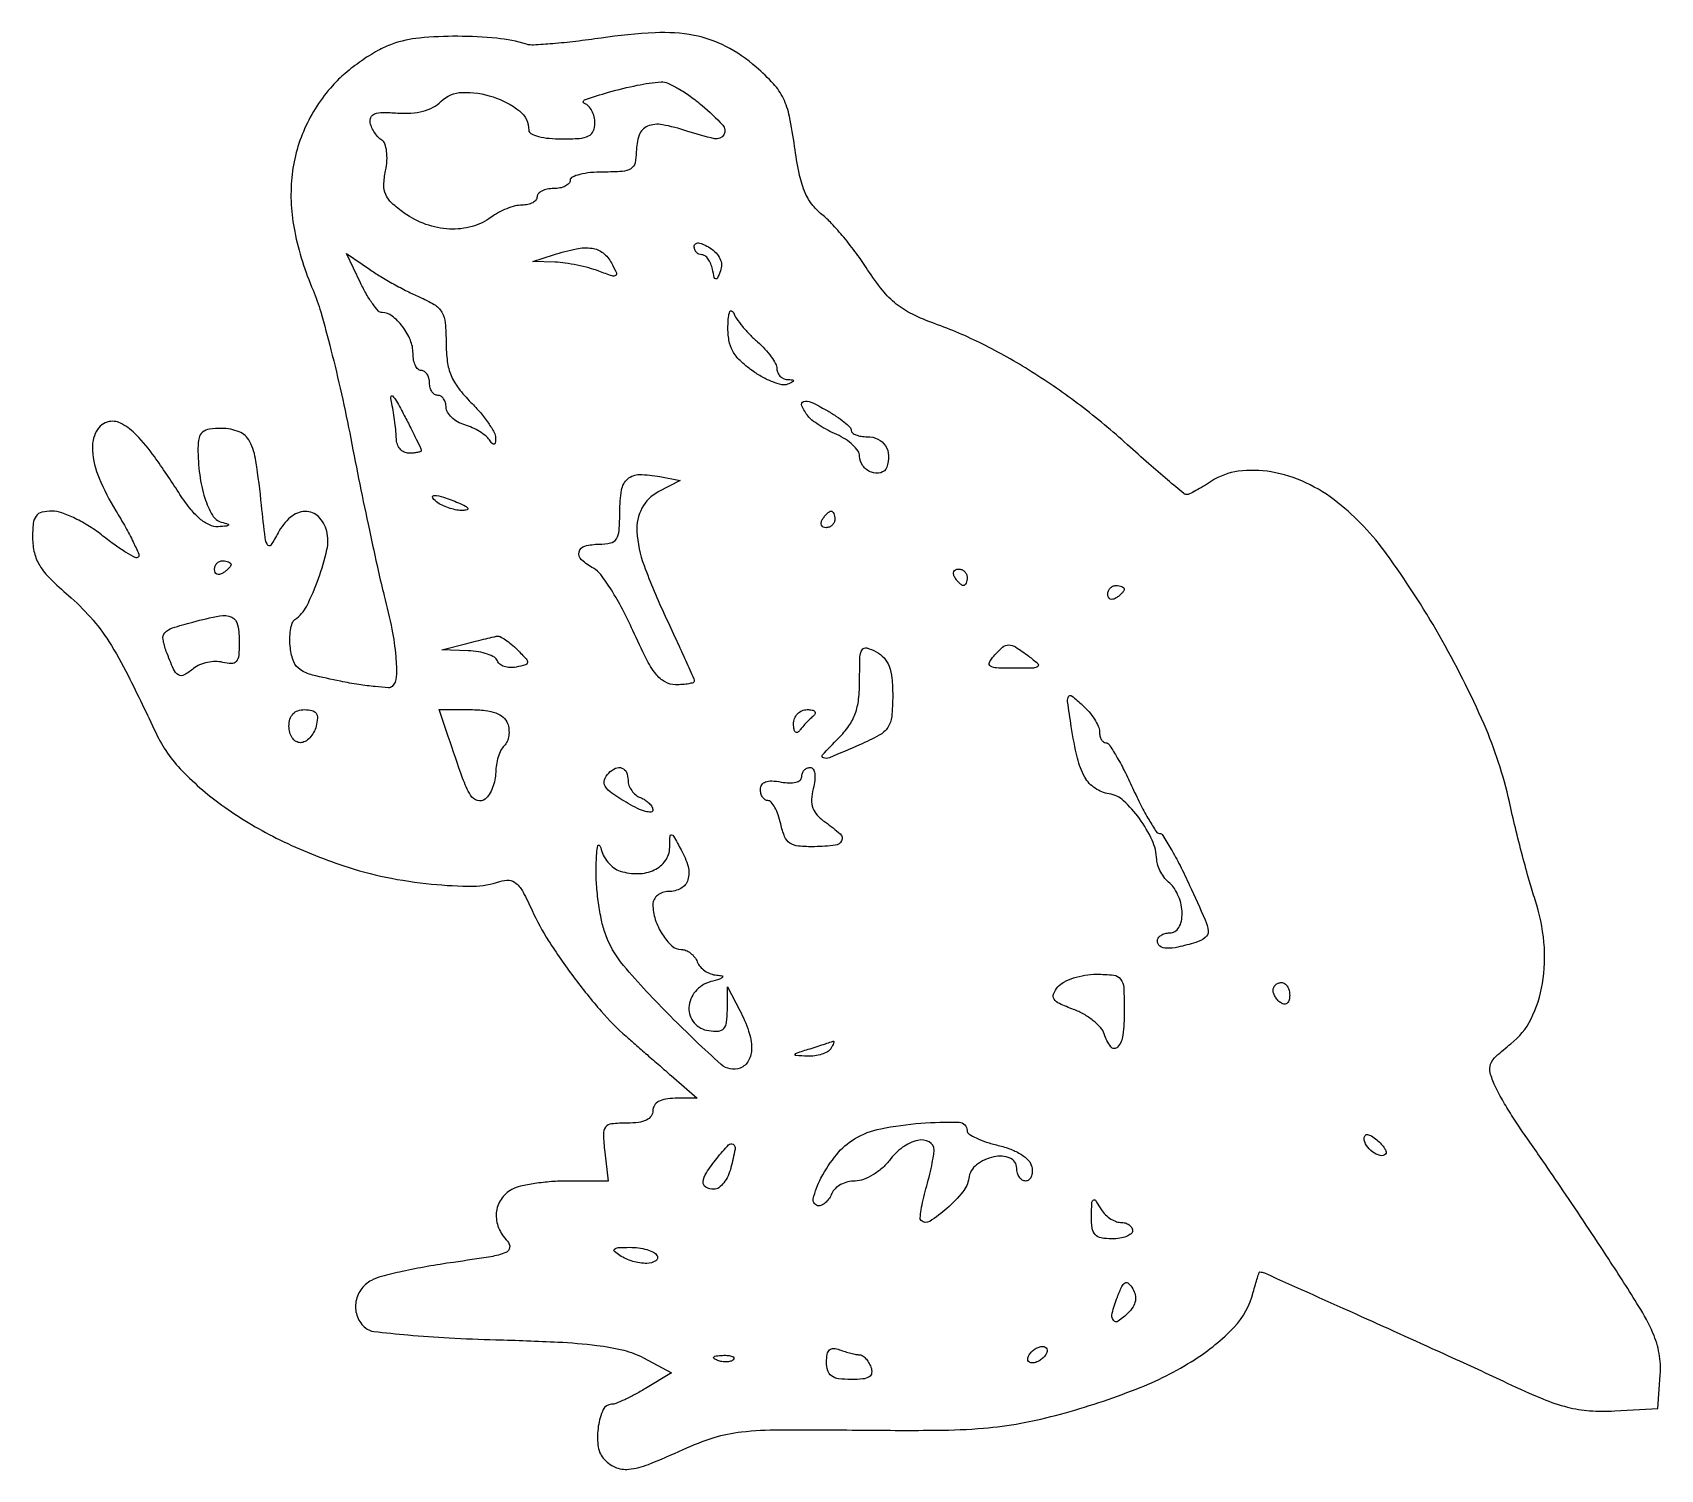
# Model space of a CAD drawing. Extents: x 0 to 197, y 0 to 174.
import ezdxf

# ---------------------------------------------------------------- set-up
doc = ezdxf.new("R2010")
doc.units = 0

msp = doc.modelspace()

# ---------------------------------------------------------------- linework, layer by layer
for points in [[(43.5, 172.480146, 0.043467), (41.733922, 171.679295, 0.023954), (39.724024, 170.417768, 0.023715), (37.793935, 168.932682, 0.034878), (36.262635, 167.438966, 0.077254), (32.894542, 162.229019, 0.081411), (31.344208, 156.335411, 0.074158), (31.692756, 149.800266, 0.050951), (33.911823, 142.705709, -0.031764), (34.845384, 140.078698, -0.007207), (36.077904, 135.510503, -0.007435), (37.347439, 130.19036, -0.007162), (38.475129, 124.768224, 0.002406), (39.564625, 119.267828, 0.002322), (40.719617, 113.712914, 0.002295), (41.781929, 108.83039, 0.008496), (42.518478, 105.765098, -0.014041), (43.445113, 101.711365, -0.027349), (43.914418, 98.427779, -0.03097), (43.97707, 95.957775, -0.189428), (43.477035, 94.810368, -0.214637), (43.046956, 94.647237, -0.009595), (41.425374, 94.776436, -0.014693), (39.459495, 95.02961, -0.009833), (37.227035, 95.42923, -0.011443), (33.848816, 96.183532, -0.085411), (32.349002, 96.84071, -0.154917), (31.575392, 97.797322, -0.064481), (31.169924, 99.427022, -0.030544), (31.108422, 100.564971, -0.037757), (31.195948, 101.622796, -0.041356), (31.403458, 102.468201, -0.162304), (31.722028, 102.891493, 0.125818), (33.145646, 104.525683, 0.030274), (34.575314, 107.853286, 0.030598), (35.593875, 111.341696, 0.117743), (35.568084, 113.584755, 0.135745), (34.576646, 115.33355, 0.20822), (32.980113, 115.961319, 0.17091), (31.177152, 115.252699, 0.09406), (29.687632, 113.373346, -0.024666), (28.821514, 111.901701, -0.552816), (28.413467, 111.910059, -0.106564), (28.123781, 112.761395, -0.002878), (27.688515, 116.706031, 0.010841), (27.013817, 122.039927, 0.082397), (26.239071, 124.442582, 0.179036), (24.98026, 125.592287, 0.096753), (22.893011, 126, 0.032619), (21.376524, 125.900961, 0.140145), (20.554527, 125.544764, 0.169222), (20.131001, 124.851094, 0.05327), (20, 123.625, 0.03164), (20.205611, 120.379007, 0.045785), (20.826828, 117.574963, 0.055163), (21.743769, 115.520255, 0.197696), (22.864755, 114.667226, -0.012259), (23.632669, 114.442547, -0.516605), (23.676965, 114.303284, -0.21375), (23.465862, 114.186886, -0.006558), (22.449413, 114.116001, -0.126428), (21.375371, 114.328149, -0.06664), (20.230429, 115.077653, -0.048753), (19.001048, 116.369397, -0.02295), (17.665993, 118.25, 0.011223), (14.724965, 122.605695, 0.039631), (12.562862, 125.195883, 0.067639), (10.811872, 126.557482, 0.180247), (9.276241, 126.819827, 0.230733), (7.71327, 125.653725, 0.13812), (7.239044, 123.335454, 0.081218), (8.037765, 119.996604, 0.038697), (10.060423, 116.056223, -0.009853), (11.243217, 114.046251, -0.01571), (12.165222, 112.278572, -0.009639), (12.840402, 110.80668, -0.308295), (12.770342, 110.437008, -0.327037), (12.424549, 110.383596, -0.01528), (11.329783, 110.995175, -0.020278), (10.002959, 111.865527, -0.012599), (8.516249, 112.987087, 0.027185), (6.891234, 114.140207, 0.026879), (5.14469, 115.114957, 0.027903), (3.52735, 115.797816, 0.086141), (2.362495, 116, 0.056461), (1.117013, 115.858907, 0.181098), (0.43173, 115.406083, 0.132607), (0.089102, 114.509142, 0.025309), (0, 112.749992, 0.060584), (0.219748, 110.943078, 0.079085), (0.867058, 109.411545, 0.0581), (2.125815, 107.835036, 0.018741), (4.3301, 105.808311, -0.035477), (7.0173, 103.166383, -0.039057), (9.210756, 100.250249, -0.025605), (11.546678, 96.128739, -0.006376), (14.92971, 89.155148, 0.083446), (18.077723, 84.606894, 0.04592), (23.23655, 80.198817, 0.040745), (29.908321, 76.254993, 0.032602), (37.641964, 73.100964, 0.030264), (42.728142, 71.739484, 0.025374), (48.250226, 70.903179, 0.025397), (53.263578, 70.658402, 0.084669), (56.5, 71.217059, -0.104243), (57.609061, 71.364458, -0.165545), (58.481437, 70.991792, -0.087567), (59.310241, 69.933261, -0.016358), (60.402067, 67.712116, 0.036377), (62.389684, 64.046675, 0.017939), (65.407778, 59.686556, 0.017945), (68.748957, 55.531358, 0.034477), (71.760062, 52.5, 0.000361), (72.85686, 51.539777, 0.000162), (74.299221, 50.279688, 0.000161), (75.82427, 48.949095, 0.000219), (77.200709, 47.75), (80.360217, 45), (77.680108, 45, 0.04138), (76.536802, 44.905217, 0.086418), (75.696685, 44.61008, 0.122136), (75.186591, 44.131713, 0.144599), (75, 43.5, -0.154739), (74.792633, 42.845988, -0.127494), (74.231766, 42.370602, -0.081064), (73.274131, 42.087228, -0.031492), (71.890594, 42, 0.024893), (70.012173, 41.906421, 0.206363), (69.282305, 41.501448, 0.17753), (69.015073, 40.655039, 0.017662), (69.189793, 38.5), (69.598399, 35), (64.733458, 35, 0.018984), (62.729054, 34.923871, 0.018793), (60.729405, 34.695915, 0.019034), (58.998442, 34.364536, 0.066141), (57.934259, 33.964816, 0.124411), (56.639568, 32.785147, 0.126454), (56.07075, 31.13914, 0.118061), (56.350995, 29.332368, 0.099446), (57.426094, 27.716763, -0.235644), (57.683955, 26.945246, -0.270834), (57.207929, 26.343494, -0.052948), (55.400569, 25.849608, -0.005117), (50.898805, 25.165913, 0.00873), (47.709126, 24.657884, 0.010209), (44.702244, 24.061424, 0.009267), (42.188036, 23.460066, 0.059593), (40.972711, 22.985395, 0.118852), (39.684203, 21.836943, 0.120919), (39.070933, 20.234648, 0.124378), (39.276567, 18.565935, 0.130168), (40.25, 17.227971, 0.144006), (41.250024, 16.808824, 0.005258), (45.392187, 16.391826, 0.009228), (50.353442, 16.037182, 0.006305), (56, 15.809532, -0.004995), (63.517115, 15.526201, -0.018618), (68.233259, 15.124858, -0.029656), (71.476929, 14.529844, -0.062067), (73.870162, 13.616188), (77.240323, 11.824364), (74.095992, 9.912182, -0.012393), (72.82198, 9.18003, -0.015131), (71.594254, 8.561703, -0.013679), (70.541917, 8.105654, -0.095686), (69.994882, 8, 0.294897), (68.99789, 7.355973, 0.068547), (68.405937, 5.349207, 0.063374), (68.35224, 3.05351, 0.148459), (69.010777, 1.487014, 0.113442), (70.422735, 0.408831, 0.134307), (72.075757, 0.143392, 0.067946), (74.466928, 0.737383, 0.012459), (78.662595, 2.531507, -0.030382), (82.403259, 3.974866, -0.049943), (85.719712, 4.673797, -0.026491), (90.330697, 4.927359, -0.003314), (100.348518, 4.880655, 0.004822), (109.353117, 4.865834, 0.018207), (114.985347, 5.116114, 0.026016), (119.483984, 5.717242, 0.020217), (124.297514, 6.820388, 0.026499), (133.450421, 9.840362, 0.047981), (140.485443, 13.392459, 0.062014), (145.284796, 17.332048, 0.129133), (147.600014, 21.542465, -0.006842), (147.850227, 22.484602, -0.011061), (148.091684, 23.278099, -0.004943), (148.314407, 23.933899, -0.31854), (148.407635, 24, -0.10585), (148.938612, 23.886318, -0.000096), (160.636224, 18.63408, -0.001136), (171.17425, 13.871271, -0.00347), (178.294247, 10.573982, 0.011421), (182.587643, 8.668013, 0.035257), (185.595116, 7.656424, 0.045744), (188.258069, 7.219672, 0.032222), (191.294247, 7.199275), (196.5, 7.5), (196.797668, 11.54882, 0.061111), (196.671352, 14.141421, 0.061948), (195.921399, 16.613968, 0.034222), (194.213454, 19.842039, 0.006239), (190.575329, 25.54882, 0.001689), (187.856624, 29.667839, 0.001632), (185.079503, 33.815178, 0.001612), (182.611064, 37.450293, 0.005997), (181.021889, 39.715616, -0.009333), (179.773405, 41.520792, -0.008087), (178.530553, 43.458808, -0.008163), (177.46179, 45.250963, -0.023475), (176.800461, 46.538596, -0.0416), (176.240715, 48.099232, -0.158088), (176.294227, 49.120279, -0.117345), (176.956253, 50.088867, -0.018392), (178.736515, 51.590895, 0.112531), (181.176166, 54.591642, 0.073006), (182.557774, 58.864194, 0.065036), (182.743491, 63.865836, 0.056618), (181.671221, 69, -0.011128), (180.987893, 71.23471, -0.004392), (180.143453, 74.337596, -0.004344), (179.289371, 77.707164, -0.005421), (178.557442, 80.851389, 0.048754), (175.497263, 90.233177, 0.026945), (170.069214, 101.009365, 0.026816), (163.71634, 110.831727, 0.06663), (157.825116, 117.020299, 0.060066), (153.952101, 119.432102, 0.067061), (149.756609, 120.743949, 0.074716), (145.783466, 120.823311, 0.113194), (142.554771, 119.627845, -0.008806), (141.565616, 119.004342, -0.011904), (140.648805, 118.478179, -0.008992), (139.871538, 118.074295, -0.115823), (139.555113, 118, -0.174704), (139.209377, 118.124606, -0.001872), (137.236098, 119.771806, -0.005633), (134.972494, 121.719739, -0.003601), (132.384138, 124.031681, 0.02114), (126.705258, 128.756782, 0.022789), (120.784152, 132.861199, 0.023948), (114.832438, 136.211315, 0.03089), (109.063309, 138.67111, -0.028683), (106.386124, 139.798659, -0.055673), (104.431277, 141.043954, -0.053982), (102.761667, 142.716554, -0.025428), (100.971345, 145.193826, 0.015547), (99.615872, 147.149643, 0.013633), (98.082868, 149.107053, 0.013831), (96.601323, 150.798559, 0.039344), (95.450779, 151.860057, -0.066636), (94.212145, 153.13436, -0.064093), (93.33293, 154.705743, -0.045742), (92.683318, 156.877172, -0.01584), (92.13708, 160.10594, 0.016557), (91.51843, 163.73111, 0.062356), (90.780136, 165.910084, 0.073216), (89.591237, 167.65759, 0.028608), (87.490603, 169.694566, 0.057506), (83.819543, 172.194918, 0.074717), (79.979612, 173.52688, 0.059257), (75.260451, 173.840467, 0.02304), (68.738263, 173.198602, -0.006544), (65.675041, 172.794752, -0.008818), (62.892796, 172.514586, -0.006393), (60.568846, 172.351789, -0.089074), (59.738263, 172.452385, 0.050037), (56.125914, 173.177934, 0.024133), (51.406964, 173.413921, 0.023933), (46.773807, 173.199961, 0.061288)], [(80.958493, 165.03948, -0.025154), (83.451839, 162.681566, -0.337981), (83.582836, 161.507923, -0.323632), (82.470714, 161.032329, -0.024229), (79.111545, 161.963187, 0.034081), (76.149991, 162.72141, 0.144469), (74.349359, 162.532648, 0.213965), (73.344509, 161.470786, 0.08426), (73, 159.440983, -0.05793), (72.843782, 158.097182, -0.200477), (72.340329, 157.402561, -0.12133), (71.304712, 157.074885, -0.016242), (69, 157, 0.023598), (67.467056, 156.92761, 0.037669), (66.175, 156.70625, 0.04382), (65.251055, 156.387127, 0.295869), (65, 156, -0.191087), (64.848523, 155.618118, -0.088204), (64.4125, 155.29375, -0.068025), (63.765418, 155.073693, -0.048028), (63, 155, 0.048028), (62.234582, 154.926307, 0.068025), (61.5875, 154.70625, 0.088204), (61.151477, 154.381882, 0.191087), (61, 154, -0.175567), (60.861745, 153.618398, -0.092916), (60.468644, 153.29375, -0.073113), (59.883168, 153.074011, -0.053321), (59.19113, 153, 0.062488), (58.358927, 152.895586, 0.030896), (57.343408, 152.568717, 0.030083), (56.317028, 152.093864, 0.038541), (55.44113, 151.531803, -0.09637), (53.143546, 150.406566, -0.078157), (50.410738, 150.112295, -0.073464), (47.56359, 150.675806, -0.069289), (44.938175, 152.044023, -0.030573), (43.437826, 153.257055, -0.103585), (42.706687, 154.274001, -0.113502), (42.480438, 155.444965, -0.040578), (42.679048, 157.145241, 0.033022), (42.844394, 158.396575, 0.046745), (42.812881, 159.519017, 0.056071), (42.605131, 160.392453, 0.169517), (42.225422, 160.860681, -0.068391), (41.793357, 161.217384, -0.039423), (41.37623, 161.749027, -0.038599), (41.03486, 162.360296, -0.051796), (40.830179, 162.96049, -0.167994), (40.900976, 163.61518, -0.199165), (41.358449, 164.030395, -0.086416), (42.348867, 164.201859, -0.018119), (44.113697, 164.136152, 0.03484), (45.755637, 164.129917, 0.047622), (47.214605, 164.366901, 0.054284), (48.436426, 164.833308, 0.078228), (49.370278, 165.513135, -0.191086), (51.956052, 166.630167, -0.086033), (55.678222, 166.099989, -0.089604), (58.883171, 164.382839, -0.228929), (60, 162.071429, 0.286669), (60.258592, 161.657465, 0.048126), (61.175, 161.314732, 0.040146), (62.467175, 161.07764, 0.025309), (64, 161, 0.017721), (66.114917, 161.074979, 0.09427), (67.228261, 161.369792, 0.178255), (67.795535, 161.953467, 0.104969), (68, 162.916667, 0.060577), (67.906833, 163.682845, 0.061194), (67.632812, 164.40157, 0.067303), (67.228199, 164.967269, 0.118601), (66.75, 165.280166, -0.705556), (66.750631, 165.729197, -0.016364), (69.64375, 166.648856, -0.018052), (73.119299, 167.495519, -0.033296), (76, 167.890562, -0.123348), (76.79397, 167.749576, -0.025163), (78.075307, 167.096264, -0.025099), (79.524384, 166.163331, -0.021251)], [(69.992358, 146.01428, -0.015224), (70.586652, 144.817636, -0.371382), (70.491292, 144.486864, -0.231467), (70.066632, 144.433933, -0.0081), (68.462442, 145.01428, 0.024881), (67.274953, 145.399344, 0.015247), (65.8427, 145.739726, 0.015273), (64.400668, 145.990664, 0.026166), (63.1849, 146.09968), (60.5, 146.19936), (63, 147, -0.026317), (65.763109, 147.727102, -0.086399), (67.642272, 147.787859, -0.131678), (68.978444, 147.219942, -0.104288)], [(83.179765, 145.071766, -0.011573), (82.807136, 144.188543, -0.345176), (82.606086, 144.082934, -0.296147), (82.428028, 144.251124, -0.009771), (82.20622, 145.25, 0.048143), (82.002642, 145.919522, 0.060059), (81.684796, 146.485938, 0.071975), (81.30733, 146.871304, 0.164473), (80.926676, 147, -0.108021), (80.57313, 147.077282, -0.099635), (80.272211, 147.296239, -0.095598), (80.070441, 147.623468, -0.090728), (80, 148.008474, -0.234124), (80.15344, 148.318201, -0.188277), (80.515247, 148.421721, -0.086479), (81.112462, 148.258974, -0.029926), (81.900221, 147.83024, -0.060359), (82.637757, 147.235264, -0.084472), (83.11694, 146.53913, -0.096545), (83.299588, 145.798625, -0.10676)], [(46.75, 141.912955, -0.034131), (48.570752, 140.97593, -0.125624), (49.471751, 140.06028, -0.109472), (49.889508, 138.753057, -0.022815), (50, 136.332812, 0.033049), (50.1478, 134.099194, 0.066016), (50.608941, 132.393153, 0.065473), (51.501781, 130.857334, 0.032023), (53, 129.153846, -0.020566), (54.147393, 127.90797, -0.02483), (55.114252, 126.645312, -0.024657), (55.809222, 125.52325, -0.129917), (55.984687, 124.826923, -0.03049), (55.943759, 124.26338, -0.299018), (55.795015, 124.091919, -0.294037), (55.576047, 124.158896, -0.029878), (55.234687, 124.615219, 0.079947), (54.796996, 125.092573, 0.030565), (54.054877, 125.609104, 0.029316), (53.165241, 126.081714, 0.031814), (52.25, 126.432606, -0.054315), (51.389495, 126.807653, -0.059968), (50.660938, 127.349343, -0.068219), (50.165806, 127.967369, -0.135626), (50, 128.567388, 0.068054), (49.925123, 129.114976, 0.084602), (49.70625, 129.57917, 0.099744), (49.38134, 129.889573, 0.141874), (49, 130, -0.148195), (48.618646, 130.115568, -0.098894), (48.29375, 130.440625, -0.082425), (48.074694, 130.926543, -0.064853), (48, 131.5, 0.064853), (47.925306, 132.073457, 0.082425), (47.70625, 132.559375, 0.098894), (47.381354, 132.884432, 0.148195), (47, 133, -0.196601), (46.617992, 133.156245, -0.086348), (46.29375, 133.608482, -0.06626), (46.073591, 134.278588, -0.04631), (46, 135.071429, 0.098995), (45.678942, 136.677123, 0.063805), (44.729486, 138.327219, 0.066902), (43.475827, 139.586469, 0.164977), (42.256641, 140, -0.213953), (41.816712, 140.197279, -0.025262), (41.128473, 141.053288, -0.026634), (40.380074, 142.212175, -0.018798), (39.660542, 143.585661), (37.95066, 147.171322), (40.72533, 145.242727, 0.016321), (42.022244, 144.402687, 0.009307), (43.639628, 143.469061, 0.009288), (45.304158, 142.58905, 0.015177)], [(87.656643, 136.468163, -0.027161), (88.553567, 135.600832, -0.030799), (89.311639, 134.675343, -0.032298), (89.847546, 133.820805, -0.124527), (90, 133.218163, 0.100055), (90.095205, 132.747165, 0.092263), (90.367188, 132.334645, 0.091132), (90.772783, 132.043781, 0.094604), (91.25, 131.921053, -0.012213), (91.889434, 131.86496, -0.3746), (91.989577, 131.755732, -0.301572), (91.901223, 131.614995, -0.01004), (91.264577, 131.342578, -0.15314), (90.592248, 131.28846, -0.036546), (89.506528, 131.620342, -0.034212), (88.259322, 132.204634, -0.028073), (87.014577, 132.98962, -0.035362), (85.545245, 134.201007, -0.076919), (84.654741, 135.355317, -0.083779), (84.198981, 136.658674, -0.048546), (84.078947, 138.318094, -0.016995), (84.145878, 139.455192, -0.069973), (84.304402, 140.12469, -0.408649), (84.513612, 140.218796, -0.215756), (84.735591, 140, 0.060594), (85.11539, 139.285648, 0.020334), (85.831949, 138.343773, 0.019892), (86.717186, 137.356193, 0.021477)], [(47, 123.321439, -0.314758), (46.912639, 123.196413, -0.034998), (46.559375, 123.094423, -0.032599), (46.074936, 123.023225, -0.02019), (45.5, 123, -0.115635), (44.926761, 123.13437, -0.099626), (44.436614, 123.514062, -0.092538), (44.105132, 124.081689, -0.084249), (43.986345, 124.75, 0.021406), (43.94349, 125.596092, 0.009187), (43.817289, 126.720313, 0.009071), (43.638838, 127.914747, 0.011828), (43.430008, 129, -0.045743), (43.326691, 129.840328, -0.668901), (43.522684, 129.928468, -0.076449), (44.001991, 129.313065, -0.006723), (44.943663, 127.571439, -0.003137), (45.731725, 126.042605, -0.004758), (46.395951, 124.70247, -0.00191), (46.948871, 123.548481, -0.111205)], [(98.993677, 125.75, 0.228711), (99.135369, 125.462656, 0.072908), (99.561164, 125.220313, 0.055778), (100.182209, 125.054815, 0.037265), (100.916667, 125, -0.110396), (102.211679, 124.710545, -0.141661), (103.124365, 123.908036, -0.134931), (103.495172, 122.708696, -0.096108), (103.269934, 121.313142, -0.239897), (102.549243, 120.644093, -0.166461), (101.418472, 120.703554, -0.134508), (100.386607, 121.487727, -0.164855), (100, 122.628428, 0.150231), (99.806909, 123.256574, 0.053209), (99.192188, 123.982294, 0.046923), (98.302284, 124.684319, 0.040067), (97.25, 125.251084, -0.019095), (96.143352, 125.788589, -0.019664), (95.091998, 126.40411, -0.019836), (94.226033, 127.007606, -0.074749), (93.765313, 127.479646, -0.044373), (93.011214, 128.751026, -0.453603), (93.224468, 129.248435, -0.191418), (94.093263, 129.192598, -0.018725), (95.993677, 128.20349, -0.01755), (97.140818, 127.496328, -0.024503), (98.109819, 126.780088, -0.02252), (98.83021, 126.134681, -0.199272)], [(75.647498, 118.32329, 0.152251), (73.685684, 116.363793, 0.135947), (73.073677, 113.541891, 0.074808), (73.93535, 109.41847, 0.020659), (76.5, 103.295519, -0.001973), (77.841533, 100.401171, -0.003077), (78.971875, 97.896464, -0.000889), (79.936554, 95.712818, -0.103925), (80, 95.410865, -0.332074), (79.880185, 95.250355, -0.027191), (79.339062, 95.121394, -0.027992), (78.612502, 95.031116, -0.01718), (77.75, 95.002389, -0.131495), (76.480364, 95.343611, -0.095066), (75.36722, 96.307384, -0.050793), (74.186464, 98.165303, -0.011425), (72.582355, 101.556927, 0.016303), (71.330955, 104.137378, 0.019617), (69.983513, 106.472446, 0.01865), (68.714712, 108.327465, 0.111005), (67.832355, 109.089721, -0.061841), (66.38738, 110.110263, -0.270808), (66.08721, 111.068999, -0.279223), (66.774649, 111.777822, -0.064121), (68.5, 112, 0.053835), (69.88463, 112.149515, 0.199474), (70.590426, 112.641667, 0.125812), (70.923641, 113.654648, 0.016874), (71, 115.916667, -0.040639), (71.21361, 118.540464, -0.173892), (71.963815, 119.891759, -0.183223), (73.373746, 120.417993, -0.045952), (75.859755, 120.175979), (78.294995, 119.710454)], [(51.5, 117, -0.014925), (52.341871, 116.608071, -0.152377), (52.615423, 116.343886, -0.491407), (52.535375, 116.161267, -0.051935), (52, 116.085598, -0.053798), (51.317134, 116.134067, -0.029384), (50.5, 116.331527, -0.028934), (49.684071, 116.632796, -0.040566), (49, 117, -0.095694), (48.381869, 117.592871, -0.608383), (48.533606, 117.885992, -0.081911), (49.686554, 117.695838, -0.019739)], [(97, 115, -0.105053), (96.918938, 114.618444, -0.099167), (96.688914, 114.29375, -0.09642), (96.345238, 114.076123, -0.093332), (95.940983, 114, -0.108972), (95.586039, 114.078288, -0.182303), (95.3746, 114.29375, -0.161196), (95.343488, 114.6179, -0.082592), (95.5, 115, -0.029505), (95.768994, 115.382774, -0.035638), (96.066025, 115.70625, -0.038439), (96.34829, 115.934461, -0.151918), (96.559017, 116, -0.210953), (96.727648, 115.92554, -0.081139), (96.870461, 115.70625, -0.061769), (96.967655, 115.382849, -0.042167)], [(24, 109.559017, -0.151918), (23.934461, 109.34829, -0.038439), (23.70625, 109.066025, -0.035638), (23.382774, 108.768994, -0.029505), (23, 108.5, -0.082592), (22.6179, 108.343488, -0.161196), (22.29375, 108.3746, -0.182303), (22.078288, 108.586039, -0.108972), (22, 108.940983, -0.093332), (22.076123, 109.345238, -0.09642), (22.29375, 109.688914, -0.099167), (22.618444, 109.918938, -0.105053), (23, 110, -0.042167), (23.382849, 109.967655, -0.061769), (23.70625, 109.870461, -0.081139), (23.92554, 109.727648, -0.210953)], [(113, 108, -0.042167), (112.967655, 107.617151, -0.061769), (112.870461, 107.29375, -0.081139), (112.727648, 107.07446, -0.210953), (112.559017, 107, -0.151918), (112.34829, 107.065539, -0.038439), (112.066025, 107.29375, -0.035638), (111.768994, 107.617226, -0.029505), (111.5, 108, -0.082592), (111.343488, 108.3821, -0.161196), (111.3746, 108.70625, -0.182303), (111.586039, 108.921712, -0.108972), (111.940983, 109, -0.093332), (112.345238, 108.923877, -0.09642), (112.688914, 108.70625, -0.099167), (112.918938, 108.381556, -0.105053)], [(132, 106.559017, -0.151918), (131.934461, 106.34829, -0.038439), (131.70625, 106.066025, -0.035638), (131.382774, 105.768994, -0.029505), (131, 105.5, -0.082592), (130.6179, 105.343488, -0.161196), (130.29375, 105.3746, -0.182303), (130.078288, 105.586039, -0.108972), (130, 105.940983, -0.093332), (130.076123, 106.345238, -0.09642), (130.29375, 106.688914, -0.099167), (130.618444, 106.918938, -0.105053), (131, 107, -0.042167), (131.382849, 106.967655, -0.061769), (131.70625, 106.870461, -0.081139), (131.92554, 106.727648, -0.210953)], [(25, 100.034603, -0.025287), (24.923966, 98.532128, -0.153954), (24.619974, 97.826217, -0.223614), (24.036115, 97.566418, -0.05868), (22.994674, 97.711644, 0.067076), (22.115227, 97.819317, 0.048486), (21.132253, 97.711725, 0.048898), (20.199374, 97.419432, 0.072972), (19.470508, 96.975524, -0.046002), (18.326062, 96.191247, -0.273312), (17.630363, 96.208467, -0.151328), (17.039587, 96.892909, -0.01334), (16.170849, 99.036625, -0.047705), (15.779171, 100.491355, -0.229066), (16.011987, 101.292864, -0.132368), (16.902161, 101.869151, -0.013029), (19.374141, 102.594119, -0.016999), (22.644636, 103.343429, -0.155792), (24.074512, 103.174107, -0.245009), (24.797088, 102.249352, -0.045713)], [(58.607164, 99.25, -0.009928), (59.684971, 98.128534, -0.205852), (59.83711, 97.697977, -0.317845), (59.597561, 97.402875, -0.020792), (58.46664, 97.135858, -0.057745), (57.716028, 97.079515, -0.070046), (57.022349, 97.205961, -0.083146), (56.489137, 97.48769, -0.150383), (56.204714, 97.885858, 0.182719), (55.848793, 98.323124, 0.047773), (55.012218, 98.707476, 0.042066), (53.906184, 98.991207, 0.032433), (52.666667, 99.118315), (49.5, 99.23663), (52.5, 100, -0.00156), (53.698412, 100.300967, -0.001922), (54.81808, 100.573885, -0.001585), (55.760417, 100.796589, -0.014071), (56.178571, 100.881685, -0.165393), (56.545688, 100.824249, -0.027152), (57.171881, 100.451183, -0.027353), (57.887395, 99.911429, -0.021107)], [(104, 93.700716, -0.023728), (103.878844, 91.149175, -0.124796), (103.410506, 89.838575, -0.121313), (102.367843, 88.890657, -0.021896), (99.99314, 87.7359, -0.00325), (96.347024, 86.184359, -0.177975), (95.612522, 86.152345, -0.550992), (95.512118, 86.537697, -0.008269), (97.454545, 88.545455, 0.042985), (98.697709, 90.022944, 0.066699), (99.466525, 91.498389, 0.059524), (99.872144, 93.244455, 0.027344), (100, 95.580638, -0.007938), (100.043747, 98.335851, -0.125018), (100.301764, 99.231448, -0.339627), (100.855267, 99.456863, -0.055891), (102, 99, -0.086285), (102.954901, 98.253463, -0.093831), (103.56849, 97.248159, -0.066793), (103.900486, 95.814061, -0.023531)], [(120.44113, 98.468197, -0.018723), (121.545083, 97.566304, -0.46227), (121.538934, 97.218307, -0.168237), (121.013006, 97.024088, -0.0051), (118.651703, 97, -0.009744), (116.56118, 97.040745, -0.125814), (115.819281, 97.261562, -0.390402), (115.693097, 97.689427, -0.066384), (116.210573, 98.461963, -0.030874), (117.292661, 99.545995, -0.182769), (118.028869, 99.825648, -0.145764), (118.859567, 99.579552, -0.017516)], [(129, 89.345012, 0.054422), (129.056171, 88.830473, 0.074105), (129.222744, 88.395097, 0.093721), (129.468949, 88.102941, 0.172597), (129.758277, 88, -0.252935), (130.157135, 87.784438, -0.01099), (131.025753, 86.392358, -0.016429), (131.998468, 84.624551, -0.010732), (133.008277, 82.527175, 0.010615), (134.018398, 80.427896, 0.016151), (134.992096, 78.65401, 0.010787), (135.862025, 77.253653, 0.244116), (136.262688, 77.027175, -0.249003), (136.66905, 76.792509, -0.008596), (137.644431, 75.172045, -0.014268), (138.740329, 73.147289, -0.009269), (139.895484, 70.75, -0.004036), (141.770873, 66.577638, -0.077128), (142.136986, 65.20359, -0.266963), (141.797537, 64.433793, -0.084644), (140.632796, 63.84968, -0.017376), (138.484248, 63.275333, -0.064815), (137.09457, 63.14009, -0.145513), (136.31219, 63.400607, -0.244814), (136, 64, -0.148195), (136.115568, 64.381354, -0.098894), (136.440625, 64.70625, -0.082425), (136.926543, 64.925306, -0.064853), (137.5, 65, 0.137957), (138.110943, 65.171839, 0.115408), (138.592275, 65.646259, 0.089113), (138.898487, 66.401763, 0.051876), (139, 67.377555, 0.055078), (138.889322, 68.379233, 0.043151), (138.559375, 69.42239, 0.044437), (138.074671, 70.350236, 0.077115), (137.5, 71, -0.053546), (136.920522, 71.596312, -0.040787), (136.419155, 72.357298, -0.041799), (136.063782, 73.158479, -0.072391), (135.926912, 73.872445, 0.096646), (135.362094, 76.205033, 0.049152), (133.834555, 78.821185, 0.04928), (131.917325, 80.984376, 0.151449), (130.172263, 81.819838, -0.113414), (128.466001, 82.48509, -0.115513), (127.234748, 83.824984, -0.070595), (126.332838, 86.13518, -0.019859), (125.594307, 89.943716, -0.003439), (125.151607, 92.976536, -0.156681), (125.258889, 93.591309, -0.471481), (125.629901, 93.668855, -0.015117), (126.957206, 92.538728, -0.032776), (127.738949, 91.732055, -0.033794), (128.399929, 90.837984, -0.03589), (128.860943, 89.988663, -0.106791)], [(34.289749, 90, -0.060903), (33.986593, 89.235306, -0.065681), (33.514007, 88.5875, -0.073972), (32.951305, 88.149263, -0.129214), (32.383369, 88, -0.143115), (31.855833, 88.154154, -0.099595), (31.406365, 88.5875, -0.084175), (31.103532, 89.23551, -0.067406), (31, 90, -0.071916), (31.124022, 90.857806, -0.119125), (31.488298, 91.487723, -0.123133), (32.089897, 91.868531, -0.079994), (32.90638, 92, -0.060551), (33.785431, 91.893154, -0.182942), (34.273812, 91.55631, -0.167579), (34.44164, 90.957021, -0.049229)], [(57.425794, 90.332783, -0.068079), (57.593429, 89.618308, -0.059835), (57.574252, 88.85193, -0.062809), (57.380399, 88.151482, -0.097797), (57.032783, 87.632783, 0.081048), (56.636397, 87.08182, 0.037684), (56.30338, 86.263723, 0.036051), (56.076168, 85.331933, 0.041801), (56, 84.422445, -0.051772), (55.905336, 83.510649, -0.042446), (55.623461, 82.572047, -0.044116), (55.209438, 81.746299, -0.081464), (54.718165, 81.181061, -0.252258), (53.79489, 80.995327, -0.187877), (52.963472, 81.65012, -0.047497), (52.002694, 83.705112, -0.004938), (50.260364, 88.75), (49.173728, 92), (52.979875, 92, -0.027156), (54.738011, 91.904442, -0.062625), (56.023437, 91.59847, -0.088497), (56.902635, 91.077048, -0.123764)], [(94.4283, 91.25, 0.019542), (94.02775, 90.890763, 0.01106), (93.569889, 90.426563, 0.011028), (93.128314, 89.937434, 0.017789), (92.776946, 89.5, -0.111066), (92.485745, 89.250498, -0.327207), (92.239691, 89.28649, -0.159858), (92.068396, 89.618706, -0.037587), (92.015313, 90.25, -0.092982), (92.13542, 90.922707, -0.098893), (92.490372, 91.489797, -0.101386), (93.027441, 91.867015, -0.102919), (93.666667, 92, -0.043317), (94.247958, 91.949546, -0.152297), (94.577897, 91.779687, -0.297449), (94.631514, 91.533999, -0.129577)], [(72, 83.468615, 0.088478), (72.112085, 82.840167, 0.06652), (72.440625, 82.217991, 0.065663), (72.926585, 81.696157, 0.081035), (73.5, 81.361626, -0.051302), (74.073731, 81.070969, -0.055627), (74.559375, 80.676177, -0.062678), (74.890626, 80.242145, -0.132442), (75, 79.836475, -0.407035), (74.77535, 79.606236, -0.073178), (74.11875, 79.686425, -0.044278), (73.151476, 80.046231, -0.02224), (72, 80.659071, -0.016356), (70.058516, 81.893316, -0.101856), (69.24323, 82.736119, -0.225735), (69.150017, 83.497857, -0.116304), (69.666667, 84.333333, -0.091782), (70.500273, 84.906511, -0.196003), (71.267934, 84.931235, -0.206356), (71.806792, 84.417123, -0.100813)], [(94.393585, 82.432031, 0.048062), (94.194713, 81.114891, 0.101303), (94.346606, 80.096874, 0.102626), (94.884293, 79.228802, 0.050213), (95.874533, 78.375327, -0.029081), (97.648697, 76.972168, -0.32838), (97.823881, 76.145889, -0.264708), (97.061094, 75.592528, -0.022214), (94.537709, 75.426668, -0.027152), (92.611611, 75.490403, -0.127205), (91.57503, 75.85757, -0.149232), (90.935143, 76.64717, -0.042166), (90.461197, 78.176668, 0.02926), (90.156467, 79.257914, 0.041603), (89.752836, 80.170646, 0.04823), (89.316615, 80.8139, 0.223226), (88.920545, 81, -0.146222), (88.569497, 81.104905, -0.099184), (88.27041, 81.39989, -0.083105), (88.068811, 81.840917, -0.065826), (88, 82.361328, -0.150112), (88.170978, 82.917994, -0.160129), (88.621346, 83.265536, -0.097718), (89.391041, 83.377818, -0.034745), (90.5, 83.244751, 0.037491), (91.498847, 83.130452, 0.072403), (92.297256, 83.215051, 0.112088), (92.810555, 83.477964, 0.222095), (93, 83.883423, -0.090088), (93.077435, 84.309712, -0.095383), (93.299347, 84.672005, -0.09974), (93.630271, 84.91441, -0.108773), (94.019052, 85, -0.255755), (94.373566, 84.805971, -0.106505), (94.570464, 84.278128, -0.065523), (94.581909, 83.458807, -0.032265)], [(71.063355, 72.479892, 0.081794), (73.230471, 72.165415, 0.106509), (75.176785, 72.623873, 0.127799), (76.520523, 73.75058, 0.151792), (77.035435, 75.317388, -0.007106), (77.078569, 76.733738, -0.457305), (77.250663, 76.869608, -0.218962), (77.50732, 76.686135, -0.003324), (78.427451, 75.050384, -0.059241), (79.255831, 73.020176, -0.141949), (79.234972, 71.409471, -0.19652), (78.401173, 70.38481, -0.125565), (76.893011, 70, 0.080182), (76.16526, 69.882539, 0.09302), (75.552255, 69.543221, 0.10215), (75.144701, 69.035242, 0.118691), (75, 68.434259, 0.07992), (75.290443, 66.628776, 0.061024), (76.145753, 64.816209, 0.066126), (77.289289, 63.444286, 0.188145), (78.428195, 63, -0.09851), (78.990289, 62.88817, -0.066862), (79.556244, 62.559375, -0.063936), (80.040119, 62.073441, -0.072419), (80.361626, 61.5, 0.089748), (80.714234, 60.918932, 0.062599), (81.291429, 60.411344, 0.061016), (81.99457, 60.050268, 0.074292), (82.718615, 59.90032, -0.03708), (83.356318, 59.816933, -0.579744), (83.411155, 59.649135, -0.131632), (83.064779, 59.425102, -0.010264), (82, 59.105235, 0.148224), (80.138331, 57.923466, 0.168753), (79.364877, 55.96729, 0.191298), (80.005901, 54.13098, 0.180893), (81.75, 53.180449, 0.051292), (82.929652, 53.13491, 0.195617), (83.579573, 53.449071, 0.154879), (83.915143, 54.186873, 0.029348), (84.006161, 55.680449), (84.012321, 58.5), (85.506161, 55.635693, -0.037678), (86.581856, 53.129303, -0.080658), (86.935212, 51.059851, -0.12392), (86.569817, 49.556516, -0.181808), (85.562991, 48.662546, -0.282684), (83.250722, 49.094268, -0.012726), (77.134144, 54.919736, -0.019007), (71.465499, 61.049803, -0.096967), (69.189894, 65.070998, -0.03123), (68.742974, 66.756432, -0.016452), (68.389535, 68.894035, -0.016306), (68.170423, 71.11472, -0.024124), (68.136182, 73.070998, -0.009448), (68.214912, 74.655926, -0.044859), (68.357843, 75.551932, -0.566012), (68.527465, 75.603075, -0.161888), (68.699537, 75.297279, 0.07087), (69.006781, 74.409145, 0.055938), (69.570118, 73.56105, 0.05714), (70.29081, 72.878039, 0.084468)], [(132, 55.5, -0.029834), (131.828666, 52.631127, -0.153651), (131.181387, 51.197965, -0.47259), (130.369929, 51.231499, -0.085005), (129.569882, 52.779821, 0.105907), (129.132371, 53.546867, 0.04183), (128.24543, 54.386155, 0.039009), (127.101626, 55.162326, 0.039347), (125.854363, 55.74887, -0.017016), (124.153473, 56.457895, -0.135076), (123.506432, 57.00014, -0.259415), (123.446835, 57.611832, -0.070669), (123.974313, 58.469049, -0.098921), (124.700072, 59.056991, -0.041397), (125.863815, 59.550283, -0.038852), (127.236209, 59.886877, -0.040734), (128.622445, 60, -0.026358), (130.730877, 59.888774, -0.208318), (131.562358, 59.416919, -0.150055), (131.930351, 58.396066, -0.012023)], [(152, 57.440983, -0.066118), (151.926733, 56.889346, -0.138808), (151.70625, 56.521475, -0.191142), (151.379648, 56.392057, -0.139169), (151, 56.5, -0.06081), (150.617485, 56.806203, -0.051032), (150.29375, 57.2129, -0.053229), (150.073302, 57.653442, -0.089642), (150, 58.059017, -0.105429), (150.076556, 58.418051, -0.099231), (150.29375, 58.723586, -0.096318), (150.618268, 58.928382, -0.092995), (151, 59, -0.153634), (151.381379, 58.879982, -0.097988), (151.70625, 58.542039, -0.080552), (151.925455, 58.037096, -0.062283)], [(96.5, 51, -0.126735), (96.107574, 50.623193, -0.050744), (95.419912, 50.323031, -0.045936), (94.574956, 50.135539, -0.04303), (93.690983, 50.09968, -0.00418), (92.294942, 50.174894, -0.495213), (92.207923, 50.305143, -0.234302), (92.37585, 50.471222, -0.002407), (94, 51, 0.000024), (94.980204, 51.313968, 0.000034), (95.856399, 51.594733, 0.00002), (96.594874, 51.831455, 0.000447), (96.809017, 51.90032, -0.504289), (96.873895, 51.853796, -0.086507), (96.845713, 51.676969, -0.038933), (96.716089, 51.377468, -0.016824)], [(113, 41.099339, 0.253744), (113.21798, 40.697468, 0.03292), (114.099571, 40.203205, 0.031863), (115.309124, 39.718044, 0.021386), (116.743221, 39.313428, -0.033044), (118.299808, 38.83483, -0.050952), (119.556713, 38.202403, -0.063153), (120.428901, 37.47648, -0.140992), (120.816545, 36.714089, -0.059556), (120.863368, 36.058329, -0.090606), (120.734392, 35.503514, -0.120368), (120.455564, 35.135751, -0.172301), (120.073324, 35, -0.144402), (119.664019, 35.120726, -0.099432), (119.315289, 35.460137, -0.083732), (119.080288, 35.967641, -0.066744), (119, 36.566422, 0.308377), (118.183906, 37.763798, 0.147215), (116.238176, 37.923647, 0.111822), (114.140223, 36.953652, 0.195833), (113.190403, 35.325961, -0.136718), (112.470153, 33.683233, -0.040561), (110.550587, 31.687849, -0.03853), (108.477672, 30.122903, -0.352342), (107.430338, 30.236329, -0.223493), (107.318461, 30.547015, -0.014542), (107.439294, 31.522829, -0.018925), (107.669259, 32.717743, -0.012832), (108.017102, 34.05963, 0.00875), (108.393369, 35.463874, 0.009363), (108.711274, 36.849193, 0.008993), (108.940458, 38.048213, 0.042746), (109, 38.743398, 0.278028), (108.402476, 39.734909, 0.179977), (107.035107, 39.91359, 0.101106), (105.196092, 39.075225, 0.074492), (103.597276, 37.5, -0.051277), (102.712307, 36.543522, -0.044394), (101.609547, 35.734375, -0.046683), (100.466096, 35.180629, -0.089662), (99.466916, 35, 0.061581), (98.562561, 34.888194, 0.06047), (97.706695, 34.559375, 0.065852), (97.025347, 34.073866, 0.113929), (96.638374, 33.5, -0.052877), (96.345463, 32.926301, -0.056478), (95.944165, 32.440625, -0.063343), (95.500535, 32.10971, -0.129306), (95.083404, 32, -0.481977), (94.398276, 32.860276, -0.065732), (95.327749, 35.352421, -0.04912), (97.230491, 38.216351, -0.084862), (99.380646, 40.090411, -0.087943), (102.544729, 41.325447, -0.0307), (107.405948, 41.987343, -0.024605), (112.021962, 42.101592, -0.407069)], [(84.44026, 36.617999, -0.04711), (84.085893, 35.616393, -0.057511), (83.56742, 34.769037, -0.067987), (82.972519, 34.190988, -0.160165), (82.391592, 34, -0.12848), (81.416864, 34.254671, -0.295992), (81.079492, 34.896229, -0.123882), (81.470217, 36.008082, -0.024306), (82.73355, 37.729726, -0.015126), (84.147963, 39.368982, -0.366728), (84.704172, 39.439239, -0.306027), (84.944358, 38.870344, -0.012862)], [(163.590697, 38.257364, -0.264952), (162.934546, 38.077607, -0.097357), (162.035287, 38.506143, -0.084765), (161.266453, 39.310438, -0.149534), (161, 40.181462, -0.176123), (161.121034, 40.514408, -0.256649), (161.405689, 40.625144, -0.110288), (161.879936, 40.451416, -0.030483), (162.524166, 39.979944, -0.030935), (163.075014, 39.46205, -0.05004), (163.466178, 38.952146, -0.066988), (163.658254, 38.52273, -0.274667)], [(131.54969, 30, -0.067183), (132.104072, 29.925172, -0.084027), (132.573971, 29.70625, -0.099542), (132.888217, 29.381342, -0.143546), (133, 29, -0.226478), (132.817169, 28.617064, -0.074992), (132.265625, 28.29375, -0.057076), (131.457356, 28.073116, -0.038131), (130.5, 28, -0.045866), (129.19731, 28.11975, -0.165418), (128.48028, 28.521959, -0.150717), (128.118908, 29.304648, -0.036121), (128.030409, 30.75, -0.007178), (128.070352, 32.32146, -0.19488), (128.238226, 32.692679, -0.461747), (128.50046, 32.665308, -0.018559), (129.080099, 31.75, 0.055942), (129.577617, 31.080635, 0.050884), (130.225995, 30.514063, 0.054217), (130.919862, 30.127617, 0.100292)], [(75.5, 26, -0.414875), (75.343707, 25.341259, -0.138708), (74.286883, 25.042327, -0.070585), (72.564344, 25.286715, -0.073095), (71, 26, -0.040301), (70.360053, 26.490841, -0.457374), (70.366242, 26.772178, -0.161557), (70.814296, 26.946227, -0.01112), (72.190983, 26.984687, -0.03437), (73.266377, 26.916823, -0.039395), (74.273037, 26.701752, -0.043178), (75.079083, 26.383973, -0.139745)], [(132.487646, 19.059524, -0.044336), (131.280271, 18.048866, -0.415754), (130.677967, 18.158281, -0.220712), (130.532208, 19.014548, -0.023794), (131.167912, 20.975928, -0.017022), (131.700607, 22.253475, -0.162801), (132.09834, 22.678825, -0.331496), (132.504862, 22.619868, -0.05828), (133.015188, 21.975928, -0.080751), (133.31963, 21.240681, -0.102955), (133.338833, 20.508874, -0.094149), (133.059492, 19.781554, -0.057764)], [(84.729167, 13.395833, -0.126455), (84.402231, 13.202593, -0.060344), (83.916927, 13.123424, -0.05415), (83.359369, 13.160852, -0.051402), (82.8125, 13.316886, -0.054073), (82.395823, 13.538436, -0.470617), (82.37858, 13.720685, -0.168741), (82.670344, 13.862007, -0.018894), (83.416667, 13.921053, -0.028489), (84.112848, 13.910055, -0.077125), (84.592839, 13.799335, -0.208169), (84.77538, 13.614691, -0.296942)], [(99.974799, 14, -0.148799), (100.327133, 13.892772, -0.058497), (100.716809, 13.559375, -0.051083), (101.081399, 13.073899, -0.043941), (101.361626, 12.5, -0.118031), (101.45462, 11.796542, -0.230808), (101.162588, 11.327847, -0.116597), (100.399799, 11.068476, -0.023909), (98.968615, 11, -0.031111), (97.459902, 11.093968, -0.123837), (96.602234, 11.427439, -0.168552), (96.150423, 12.06086, -0.071527), (96, 13.106989, -0.043546), (96.083235, 14.060895, -0.16083), (96.365663, 14.586586, -0.207384), (96.852992, 14.764417, -0.076984), (97.581787, 14.606989, 0.01516), (98.246897, 14.374637, 0.014341), (98.937222, 14.178303, 0.014461), (99.557852, 14.03985, 0.047679)], [(122.5, 14, -0.064269), (122.189439, 13.617474, -0.051777), (121.769763, 13.29375, -0.053414), (121.310186, 13.073533, -0.085235), (120.881966, 13, -0.117858), (120.550471, 13.079239, -0.186277), (120.357263, 13.29375, -0.154201), (120.338175, 13.617617, -0.076764), (120.5, 14, -0.064269), (120.810561, 14.382526, -0.051777), (121.230237, 14.70625, -0.053414), (121.689814, 14.926467, -0.085235), (122.118034, 15, -0.117858), (122.449529, 14.920761, -0.186277), (122.642737, 14.70625, -0.154201), (122.661825, 14.382383, -0.076764)]]:
    msp.add_lwpolyline(points, format="xyb", close=True)

doc.saveas('drawing.dxf')
